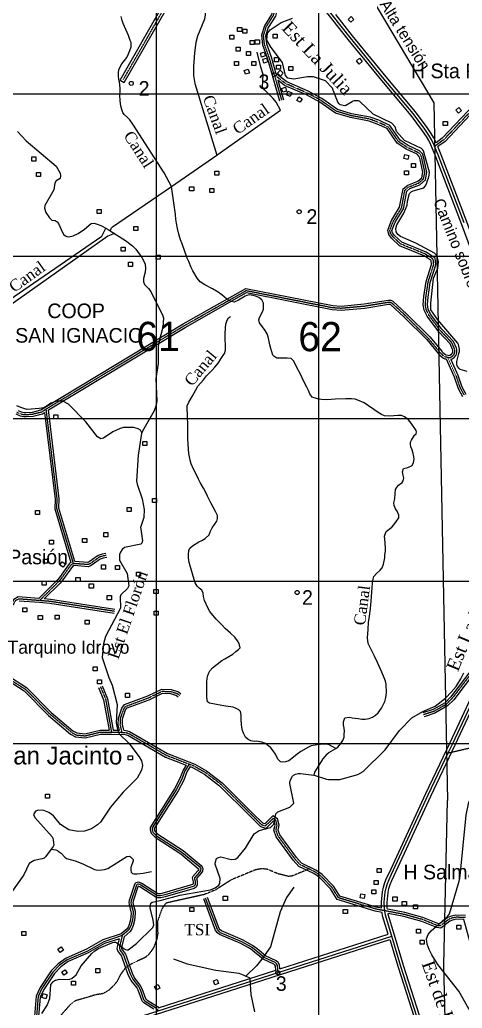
# Model space of a CAD drawing. Extents: x 638173 to 667318, y 9795622 to 9816401.
# Drawn here: x 660159 to 662882, y 9805370 to 9811456 of the extents above; entities that cross this region are included whole.
import ezdxf

# ---------------------------------------------------------------- set-up
doc = ezdxf.new("R2010")
doc.units = 0
doc.header["$MEASUREMENT"] = 0
doc.linetypes.add('DASHED', pattern=[0.75, 0.5, -0.25])
doc.linetypes.add('HIDDEN', pattern=[0.375, 0.25, -0.125])
for name, color, linetype in [('AEROPUERTO', 7, 'CONTINUOUS'), ('CAMINO1', 7, 'CONTINUOUS'), ('CAMINO4', 7, 'CONTINUOUS'), ('CAMINO5', 7, 'CONTINUOUS'), ('CAMINO6Y7', 7, 'CONTINUOUS'), ('CAUCECANALIZADO', 7, 'CONTINUOUS'), ('CUADRICULAUTM', 7, 'CONTINUOUS'), ('EDIFICACION', 7, 'CONTINUOUS'), ('LINEAENERGIAELEC', 7, 'CONTINUOUS'), ('NOMBREAREASSITIO', 7, 'CONTINUOUS'), ('NOMBRESPOBLADOS', 7, 'CONTINUOUS'), ('NOMBRESPROPIOS', 7, 'CONTINUOUS'), ('PARALELACAMINO', 7, 'CONTINUOUS'), ('PUNTOALTURA', 7, 'CONTINUOUS'), ('RIOINTERMITENTE', 7, 'CONTINUOUS'), ('RIOPERENNE', 7, 'CONTINUOUS'), ('TEXTOAZUL', 7, 'CONTINUOUS'), ('TEXTODESCRIPTIVO', 7, 'CONTINUOUS'), ('VALORCUADRICULAR', 7, 'CONTINUOUS')]:
    doc.layers.add(name, color=color, linetype=linetype)
doc.styles.add('cotas', font='SWITZN.TTF')
doc.styles.add('escuelas', font='SWZCONLN.TTF')
doc.styles.add('poblados', font='SWZCONDN.TTF')
doc.styles.add('rios', font='TIMESI_0.TTF')
doc.styles.add('sitios', font='SWZCONLN.TTF')
doc.styles.add('txt', font='TXT', dxfattribs={"height": 0.2})

# ---------------------------------------------------------------- blocks, each defined once
blk = doc.blocks.new('COTA')
at = {"layer": 'PUNTOALTURA', "color": 1, "linetype": 'Continuous'}
blk.add_circle((0, 0), 12.5, dxfattribs=at)
blk = doc.blocks.new('CASA')
at = {"layer": 'EDIFICACION', "color": 4, "linetype": 'Continuous'}
blk.add_lwpolyline([(-12.57, -13.81), (-12.57, 11.18), (12.43, 11.18), (12.43, -13.82), (-12.57, -13.81)], close=True, dxfattribs=at)

msp = doc.modelspace()

# ---------------------------------------------------------------- linework, layer by layer
at = {"layer": 'AEROPUERTO', "color": 5, "linetype": 'DASHED'}
msp.add_line((660796.89, 9811089), (661298.88, 9811965.42), dxfattribs=at)
at = {"layer": 'AEROPUERTO', "color": 5, "linetype": 'Continuous'}
msp.add_lwpolyline([(660777.16, 9811085.03), (660801.72, 9811069.26), (661317.77, 9811970.23), (661290.17, 9811987.24), (660776.42, 9811085.5)], dxfattribs=at)
at = {"layer": 'CAMINO1', "color": 1, "linetype": 'Continuous'}
for points in [[(662893.84, 9810206.55), (662736.91, 9810618.76), (662712.18, 9810676.78), (662704.92, 9810693.82), (662691.86, 9810720.52), (662676.35, 9810745.89), (662651.61, 9810782.82), (662580.87, 9810878.12), (662400.4, 9811092.67), (662192.86, 9811346.28), (662035.27, 9811545.9)], [(662448, 9805814.04), (662409.09, 9805941.95), (662405.29, 9805969.54), (662402.89, 9805986.95), (662401.82, 9806022.1), (662408.34, 9806084.46), (662414.06, 9806111.25), (662421.95, 9806137.44), (662432.13, 9806162.64), (662447.38, 9806194.53), (662673.34, 9806683.77), (662796.44, 9806941.92), (662823.54, 9806998.75), (663108.92, 9807610.06)], [(655513.73, 9803593.56), (655576.97, 9803614.3), (655696.67, 9803653.57), (655716.1, 9803659.94), (655923.62, 9803725.58), (656505.98, 9803909.79), (657441.61, 9804209.99), (658410.14, 9804522.48), (660094.68, 9805061.3), (660129.19, 9805072.34), (660195.09, 9805093.42), (661010.67, 9805354.29), (661748.74, 9805590.37), (662448, 9805814.04)], [(662715.25, 9804966.49), (662504.89, 9805627.03), (662448, 9805814.04)]]:
    msp.add_lwpolyline(points, dxfattribs=at)
at = {"layer": 'CAMINO4', "color": 2, "linetype": 'HIDDEN'}
for p, q in [((661724.83, 9811117.41), (661769.92, 9810959.89)), ((660723.04, 9807069.2), (660788.24, 9807068.37))]:
    msp.add_line(p, q, dxfattribs=at)
for points in [[(661724.83, 9811117.41), (661694.18, 9811224.51), (661665.1, 9811304.38), (661659.15, 9811359.02), (661675.97, 9811413.27), (661720.31, 9811482.84), (661732.95, 9811527.91), (661666.89, 9811808.64), (661439.62, 9811982.1), (661169.39, 9812132.19), (660950.43, 9812240.21), (660757.18, 9812374.83), (660464.2, 9812373.55), (660441.19, 9812377.89), (660419.66, 9812401.08), (660236.73, 9812688.6), (660219.33, 9812712.98), (660201.97, 9812727.54), (660178.97, 9812739.55), (660157.63, 9812748.71)], [(662792, 9809378.81), (662800.8, 9809376.41), (662805.86, 9809375.71), (662813, 9809379.46), (662824.19, 9809386.71), (662831.97, 9809395.45), (662833.98, 9809400.94), (662836.39, 9809409.97), (662836.66, 9809423.24), (662834.87, 9809429.67), (662818.32, 9809467.36), (662747.26, 9809542.79), (662676.72, 9809637.24), (662660.66, 9809671.06), (662655.24, 9809701.39), (662659.11, 9809749.82), (662672.5, 9809841.01), (662706.59, 9809947.91), (662703.71, 9809981.85), (662654.17, 9810013.82), (662502.47, 9810075.31), (662456.32, 9810119.4), (662441.24, 9810139.22), (662436.79, 9810160.12), (662458.1, 9810215.2), (662508.66, 9810296.95), (662529.43, 9810407.58), (662553.43, 9810427.02), (662615.42, 9810451.19), (662644.03, 9810476.7), (662652.31, 9810517.4), (662632.61, 9810607.6), (662626.52, 9810623.89), (662611.27, 9810638.11), (662542.69, 9810670.67), (662490.93, 9810704.94), (662427.83, 9810795.54), (662363.4, 9810825.73), (662312.05, 9810844.36), (662198.17, 9810865.47), (662108.13, 9810891.77), (662011.34, 9810960.16), (661928.35, 9811004.74), (661795.21, 9811062.61), (661724.83, 9811117.41)], [(663308.46, 9810947.62), (663255.04, 9811016.71), (663187.07, 9811088.47), (663165.94, 9811088.89), (663126.04, 9811075.16), (663044.43, 9811009.08), (662767.83, 9810716.92), (662712.18, 9810676.78)], [(660141.14, 9809039.18), (660164.2, 9809029.23), (660184.62, 9809024.68), (660196.75, 9809024.85), (660238.2, 9809028.46), (660294.13, 9809041.89), (660321.43, 9809059.99), (661170.71, 9809572.43), (661552.57, 9809788.85), (662083.79, 9809684.21), (662137.14, 9809680.84), (662280.12, 9809693.55), (662427.86, 9809717.37), (662439.45, 9809716.55), (662448.51, 9809712.61), (662532.6, 9809634.87)], [(662532.6, 9809634.87), (662672.72, 9809495.16), (662746.37, 9809406.25), (662754.03, 9809397.64), (662772.63, 9809383.14), (662778.05, 9809380.99), (662792, 9809378.81)], [(662792, 9809378.81), (662844.22, 9809262.54), (662867.81, 9809191.6), (662894.57, 9809143.77)], [(660691.32, 9808157.53), (660668.96, 9808153.45), (660647.45, 9808146.9), (660592.7, 9808106.88), (660580.23, 9808101.13), (660493.42, 9808107.29), (660491.5, 9808107.05), (660488.99, 9808106.05), (660477.47, 9808101.45), (660474.48, 9808099.77), (660472.83, 9808097.9), (660413.43, 9808014.92), (660397.25, 9807995.91), (660280.12, 9807879.47)], [(660280.12, 9807879.47), (660151.81, 9807889.47), (660130.77, 9807877.79), (660089.6, 9807801.37), (660055.92, 9807757.81), (660037.15, 9807744.2), (660020.78, 9807744.19), (659955.36, 9807772.79), (659939.74, 9807774.3), (659931.4, 9807763.76), (659866.63, 9807587.33), (659868.18, 9807573.5), (659914.62, 9807545.36), (659946.77, 9807497.76)], [(660742.22, 9807813.08), (660346.03, 9807874.34), (660280.12, 9807879.47)], [(659946.77, 9807497.76), (659972.42, 9807492.27), (660093.53, 9807396.86), (660193.02, 9807334), (660343.54, 9807181.67), (660478.06, 9807068.39), (660505.63, 9807052.4), (660560.34, 9807047.21), (660654.92, 9807070.07), (660723.04, 9807069.2)], [(662960.15, 9807460.48), (662820.17, 9807277.55), (662784.29, 9807240.74), (662709.14, 9807197.71), (662643.57, 9807176.69)], [(660655.12, 9807349.12), (660687.04, 9807271.6), (660723.04, 9807069.2)], [(660788.24, 9807068.37), (660777.47, 9807114.88), (660778.28, 9807153.42), (660799.03, 9807211.92), (660810.69, 9807228.8), (660950.95, 9807280.94), (661034.78, 9807321.19), (661089.09, 9807320.2), (661129.61, 9807306.74), (661141.27, 9807296.6)], [(660788.24, 9807068.37), (660808.7, 9807068.11), (660829.49, 9807061.6), (661061.65, 9806927.07), (661202.06, 9806872.87), (661231.25, 9806861.6), (661301.86, 9806821.92), (661396.83, 9806748.67), (661583.4, 9806562.3)], [(662902.21, 9805928), (662843.55, 9805929.8), (662819.69, 9805924.49), (662800.41, 9805917.5), (662746.7, 9805876.15), (662728.85, 9805878.65), (662636.63, 9805915.95), (662526.29, 9805946.39), (662405.29, 9805969.54), (662349.9, 9805980.14), (662120.55, 9806049.4), (662081.72, 9806112.19), (662011.65, 9806183.69), (661974.93, 9806209.59), (661939.98, 9806226.51), (661884.48, 9806253.37), (661851.43, 9806289.52), (661748.13, 9806430.67), (661736.02, 9806466.19), (661742.65, 9806496.11), (661735.03, 9806526.82), (661717.16, 9806537.84), (661669.52, 9806491.3), (661648.97, 9806497.73), (661583.4, 9806562.3)]]:
    msp.add_lwpolyline(points, dxfattribs=at)
at = {"layer": 'CAMINO5', "color": 7, "linetype": 'Continuous'}
for points in [[(660488.51, 9808107.64), (660386.25, 9808447.21), (660388.59, 9808505.3), (660321.43, 9809059.99)], [(661202.06, 9806872.87), (661174.99, 9806830.72), (661156.13, 9806779.62), (661121.78, 9806714.78), (660974.44, 9806479.58), (660974.03, 9806471.01), (660978.01, 9806454.09), (660999.71, 9806432.03), (661156.55, 9806331.02), (661266.01, 9806239.61), (661270.82, 9806234.53), (661272.91, 9806227.33), (661270.82, 9806218.02), (661265.24, 9806207.83), (661235.87, 9806175.16), (661234.37, 9806173.34), (661233.5, 9806171.29), (661234.14, 9806166.48), (661238.08, 9806151.05), (661238.82, 9806143.37), (661238.48, 9806132.7), (661234.6, 9806124.24), (661226.44, 9806119.28), (661050.88, 9806068.14), (661025.83, 9806061.63), (661005.85, 9806061.27), (660904.37, 9806127.03), (660896.89, 9806130.66), (660889.19, 9806132.89), (660884.62, 9806132.49), (660880.44, 9806130.5), (660876.85, 9806127.18), (660874.21, 9806121.55), (660844.14, 9806030.68), (660842.89, 9806020.77), (660843.47, 9806009.25), (660855.6, 9805964.49), (660856.41, 9805954.99), (660851.52, 9805911.83), (660843.83, 9805882.43), (660836.99, 9805863.71), (660828.88, 9805850.28), (660789.13, 9805816.42)], [(661748.74, 9805590.37), (661744.28, 9805632.56), (661739.55, 9805642.62), (661729.79, 9805651.36), (661663.66, 9805681.78), (661611.76, 9805725.14), (661585.1, 9805745.02), (661524.79, 9805778.94), (661394.08, 9805834.62), (661383.68, 9805843.14), (661374.9, 9805854.29), (661302.84, 9806046.62)], [(660789.13, 9805816.42), (660675.64, 9805778.88), (660574.5, 9805721.51), (660449.8, 9805667.52), (660402.73, 9805634.25), (660362.56, 9805591.46), (660295.36, 9805491.94), (660272.79, 9805441.51), (660259.1, 9805296.35), (660267.68, 9805239.43), (660266.82, 9805226.45), (660258.38, 9805211.53), (660195.23, 9805136), (660190.87, 9805124.72), (660189.41, 9805119.2), (660190.17, 9805103.36)], [(660789.13, 9805816.42), (660771.86, 9805746.62), (660771.49, 9805736.62), (660773.82, 9805729.74), (660797.77, 9805695.97), (660801.51, 9805687.07), (660822.46, 9805626.35), (660838.26, 9805580.57), (660854.43, 9805547.64), (660889.75, 9805503.33), (660898.87, 9805485.2), (660920.5, 9805424.07), (660923.52, 9805419.28), (660927.93, 9805415.03), (660935.73, 9805409.54), (660993.19, 9805373.24), (660997.04, 9805370.23), (661003.06, 9805363.8), (661010.67, 9805354.29)]]:
    msp.add_lwpolyline(points, dxfattribs=at)
at = {"layer": 'CAMINO6Y7', "color": 2, "linetype": 'HIDDEN'}
for points in [[(662796.44, 9806941.92), (662934.37, 9806973.92), (663017.07, 9807017.07), (663043.77, 9807022.12), (663067.91, 9807016.98), (663089.47, 9806999.11), (663126.19, 9806937.93), (663146.42, 9806894.6), (663175.44, 9806802.86), (663199.48, 9806755.7), (663277.88, 9806688.7)], [(661939.98, 9806226.51), (661832, 9806182.59), (661812.93, 9806181.35), (661749.42, 9806196.74), (661682.13, 9806224.88), (661650.37, 9806228.76), (661608.41, 9806221.19), (661460.85, 9806160.33), (661364.12, 9806098.11), (661292.89, 9806068.95), (661058.93, 9806017.16), (661034.71, 9805984.1), (661005.29, 9805902.66), (661007.67, 9805830.07), (661002.51, 9805795.7), (660982.05, 9805742.25), (660952.73, 9805700.28), (660929.81, 9805681.23), (660853.48, 9805646.98), (660822.46, 9805626.35), (660807.66, 9805616.5), (660779.61, 9805578.35), (660754.08, 9805528.74), (660708.22, 9805480.43), (660670.05, 9805458.85), (660626.82, 9805452.56), (660495.83, 9805413.32), (660470.37, 9805392.99), (660405.39, 9805319.26)]]:
    msp.add_lwpolyline(points, dxfattribs=at)
at = {"layer": 'CAUCECANALIZADO', "color": 132, "linetype": 'Continuous'}
for p, q in [((661092.38, 9810429.31), (661371.35, 9810623.18)), ((661459.69, 9809721.34), (661459.37, 9809721.52)), ((661459.69, 9809721.34), (661459.37, 9809721.52))]:
    msp.add_line(p, q, dxfattribs=at)
for points in [[(661288.36, 9811900.64), (661300.27, 9811486.05), (661295.11, 9811459.6), (661253.53, 9811354.54), (661241.8, 9811316.45), (661233.28, 9811252.26), (661228.6, 9811167.51), (661227.46, 9811113.7), (661236.39, 9811063.77), (661371.35, 9810623.18)], [(661092.38, 9810429.31), (661047.2, 9810514.48), (660853.93, 9810812.41), (660835.2, 9810839.19), (660822.6, 9810853.23), (660801.58, 9810872.43), (660793.42, 9810884.46), (660785.99, 9810904.09), (660781.16, 9810925.71), (660777.19, 9810957.64), (660775.14, 9810994.43), (660776, 9811015.1), (660776.19, 9811035.63), (660773.26, 9811074.14), (660768.23, 9811088.96), (660765.55, 9811109), (660766.48, 9811128.94), (660769.02, 9811146.88), (660776.24, 9811165.4), (660786.82, 9811184.24), (660802.67, 9811204.77), (660816.85, 9811224.11), (660828.66, 9811247.25), (660836.4, 9811266.81), (660844.42, 9811290.17), (660844.01, 9811316.83), (660838.61, 9811329.23), (660828.38, 9811359.62), (660795.29, 9811432.84), (660788.05, 9811452.12), (660781.95, 9811476.9)], [(661371.35, 9810623.18), (661373.04, 9810624.36), (661762.98, 9810900.14), (661736.52, 9810948.33), (661718.91, 9810971.67), (661667.96, 9811022.85), (661652.57, 9811041), (661656.87, 9811118.98), (661642.9, 9811163.99), (661620.04, 9811255.62)], [(660715.09, 9810156.28), (660721.75, 9810171.73), (660724.21, 9810175.08), (660729.59, 9810180.54), (661092.38, 9810429.31)], [(661459.37, 9809721.52), (661432, 9809736.7), (661401.43, 9809762.59), (661379.72, 9809779.11), (661344.35, 9809799.98), (661297.72, 9809823.07), (661269.66, 9809841.99), (661251.37, 9809865.35), (661223.61, 9809910.88), (661213.87, 9809931.48), (661199.28, 9809967.02), (661190, 9809988.36), (661158.02, 9810076.11), (661148.73, 9810100.76), (661137.63, 9810136.26), (661129, 9810171.63), (661122.66, 9810204.29), (661119.18, 9810227.45), (661117.48, 9810256.9), (661092.38, 9810429.31)], [(659910.13, 9809607.22), (660276.38, 9809855.92), (660662.79, 9810122.9), (660688.31, 9810172.46)], [(660742.31, 9810139.33), (660700.1, 9810123.2), (660069.32, 9809676.34), (659914.29, 9809551.9)], [(662486.71, 9809019.44), (662435.76, 9809015.39), (662402.74, 9809017.22), (662384.75, 9809024.64), (662364.75, 9809038.63), (662279.4, 9809096.75), (662240.54, 9809113.86), (662222.73, 9809118.93), (662201.11, 9809122.17), (662166.39, 9809121.86), (662099.8, 9809119.98), (662076.33, 9809117.1), (662049.51, 9809116.12), (662016.49, 9809117.6), (661991.19, 9809121.17), (661959.16, 9809131.88), (661943.1, 9809152.7), (661935.43, 9809172.27), (661925.36, 9809194.13), (661914.2, 9809216.44), (661897.63, 9809251.22), (661886.31, 9809272.81), (661864.21, 9809315.19), (661851.59, 9809340.81), (661843.95, 9809356.59), (661830.05, 9809369.4), (661805.28, 9809372.48), (661740.98, 9809372.48), (661722.16, 9809383.85), (661717.16, 9809391.8), (661709.47, 9809412.27), (661703.97, 9809431.83), (661698.84, 9809453.44), (661694.5, 9809474.89), (661687.47, 9809503.56), (661681.31, 9809522.62), (661670.12, 9809543.55), (661633.82, 9809590.57), (661629.54, 9809607.65), (661633.82, 9809623.73), (661651.26, 9809652.85), (661658.91, 9809673.49), (661659.75, 9809694.93), (661657.99, 9809711.33), (661647.75, 9809732.28), (661630.79, 9809745.44), (661610.04, 9809753.09), (661592.56, 9809757.46), (661572.74, 9809761.42), (661556.52, 9809757.46), (661546.69, 9809753.09), (661505.18, 9809730.15), (661478.96, 9809718.13), (661459.69, 9809721.34)], [(661207.56, 9808744.07), (661199.7, 9808785.25), (661194.47, 9808840.2), (661193.03, 9808877.06), (661194.04, 9808906.7), (661193.2, 9808946.05), (661191.36, 9809026.84), (661189.75, 9809057.62), (661189.2, 9809078.98), (661198.34, 9809100.61), (661219.56, 9809136.01), (661229.44, 9809154.17), (661239.46, 9809174.26), (661255.48, 9809199.97), (661289.61, 9809239.75), (661308.32, 9809263.77), (661327.63, 9809285.1), (661342.48, 9809299.22), (661358.83, 9809316.21), (661380.94, 9809344.34), (661396.96, 9809367.64), (661419.77, 9809401.87), (661424.42, 9809422.26), (661422.27, 9809519.36), (661424.26, 9809558.77), (661426.52, 9809580.73), (661434.47, 9809607.15), (661442.52, 9809621.12), (661455.4, 9809628.76)], [(662104.05, 9806968.37), (662117.43, 9806978.07), (662133.92, 9806999.51), (662147, 9807017.2), (662154.76, 9807038.21), (662155.43, 9807056.34), (662157.62, 9807076.43), (662155.98, 9807093.13), (662150.93, 9807113.84), (662151.65, 9807132.52), (662160.06, 9807156.97), (662186.2, 9807161.35), (662204.64, 9807158.1), (662242.06, 9807153.42), (662265.14, 9807149.55), (662284.09, 9807149.98), (662308.81, 9807153.56), (662329.31, 9807162.39), (662348.57, 9807173.12), (662364.35, 9807188.53), (662385.61, 9807216.95), (662396.32, 9807238.38), (662405.25, 9807258.26), (662411.07, 9807282.95), (662415.48, 9807311.4), (662414.25, 9807365.07), (662410.06, 9807382.79), (662402.42, 9807403.56), (662387.73, 9807438.08), (662377.21, 9807461.19), (662360.51, 9807499.33), (662342.92, 9807536.79), (662322.23, 9807578.33), (662303.77, 9807614.5), (662298.76, 9807649.36), (662300.6, 9807674.2), (662303.66, 9807701.12), (662305.08, 9807746.89), (662311.17, 9807780.74), (662317.81, 9807832.54), (662319.98, 9807853.65), (662321.48, 9807875.17), (662323.95, 9807903.88), (662327.34, 9807958.67), (662330, 9807986.78), (662332.97, 9808012.49), (662338.82, 9808027.73), (662355.13, 9808046.22), (662377.13, 9808065.99), (662389.12, 9808081.61), (662397.02, 9808104.42), (662406.72, 9808143.83), (662406.54, 9808162.24), (662409.63, 9808184.88), (662409.42, 9808199.2), (662407.78, 9808236.84), (662403.82, 9808275.88), (662407.5, 9808289.21), (662414.87, 9808304.69), (662424.09, 9808313.36), (662448.4, 9808332.39), (662461.35, 9808345.27), (662477.93, 9808367.68), (662491.05, 9808388.92), (662492.88, 9808406.24), (662481.12, 9808431.13), (662470.6, 9808443.77), (662462.17, 9808464.94), (662461.25, 9808481.42), (662466.87, 9808506.82), (662468.91, 9808538.89), (662471.71, 9808563.88), (662476.63, 9808574.94), (662490.03, 9808589.39), (662513.12, 9808606.11), (662518.77, 9808617.97), (662521.67, 9808634.9), (662519.18, 9808651.93), (662514.19, 9808672.47), (662520.76, 9808693.2), (662546.73, 9808699.87), (662573.03, 9808710.71), (662582.9, 9808729.17), (662586.5, 9808750.68), (662584.16, 9808766.52), (662579.56, 9808785.91), (662573.24, 9808807.14), (662565.75, 9808826.47), (662562.72, 9808843.37), (662564.02, 9808854.94), (662569.46, 9808867), (662575.66, 9808877.62), (662589.05, 9808897.72), (662597.59, 9808906.95), (662601.23, 9808917.92), (662598.07, 9808927.28), (662567.6, 9808972.23), (662550.81, 9808993.52), (662525.84, 9809011.25), (662508.34, 9809018.67), (662486.71, 9809019.44)], [(662104.05, 9806968.37), (662062.83, 9806991.63), (662050.58, 9806995.8), (662028.48, 9806996.32), (661988.25, 9806991.79), (661952.6, 9806984.54), (661935.63, 9806976.75), (661889.51, 9806950.78), (661866.42, 9806934.12), (661833.81, 9806907.07), (661815.07, 9806892.14), (661794.44, 9806886.07), (661776.89, 9806885.13), (661764.5, 9806887.25), (661754.59, 9806894.19), (661746.66, 9806904.06), (661733.7, 9806933.86), (661718.63, 9806953.62), (661704.38, 9806973.94), (661671.72, 9806999.38), (661648.31, 9807007.09), (661613.38, 9807013.15), (661600.5, 9807012.8), (661580.71, 9807015.18), (661563.49, 9807023.27), (661547.24, 9807038.97), (661535.32, 9807062.72), (661529.59, 9807079.38), (661526.15, 9807098.02), (661523.04, 9807118.41), (661522, 9807145.54), (661521.4, 9807174.35), (661517.39, 9807197.01), (661506.82, 9807206.98), (661483.38, 9807218.39), (661471.95, 9807222.73), (661427.21, 9807229.27), (661402.99, 9807234.02), (661358.48, 9807240.97), (661326.52, 9807247.25), (661314.05, 9807255.64), (661309.77, 9807285.09), (661309.13, 9807344.79), (661309.67, 9807376.34), (661311.2, 9807401.71), (661315.23, 9807417.82), (661321.81, 9807435.48), (661329.53, 9807447.94), (661345.28, 9807464.67), (661402.51, 9807509.85), (661420.78, 9807521.77), (661469.11, 9807550.68), (661488.4, 9807565.5), (661505.34, 9807577.51), (661515.07, 9807588.86), (661508.98, 9807615.69), (661499.08, 9807632.8), (661481.78, 9807655.22), (661455.03, 9807679.77), (661422.81, 9807707.2), (661403.79, 9807728.19), (661383.57, 9807748.98), (661366.82, 9807765.45), (661346.3, 9807789.24), (661328.19, 9807812.78), (661318.44, 9807830.86), (661296.72, 9807880.86), (661289.17, 9807905.79), (661286.98, 9807924.88), (661278.56, 9807943.17), (661262.5, 9807956.16), (661250.85, 9807968.06), (661238.73, 9807989.81), (661231.6, 9808009.51), (661206.5, 9808093.99), (661201.21, 9808114.99), (661197.04, 9808142.04), (661196.59, 9808164.18), (661198.82, 9808188.07), (661205.07, 9808201.58), (661221.65, 9808216.46), (661260.94, 9808240.53), (661279.8, 9808250.35), (661299.16, 9808261.69), (661323.85, 9808284.82), (661331.2, 9808302.99), (661343.54, 9808327.04), (661370.64, 9808368.35), (661375.74, 9808385.02), (661374.96, 9808403.42), (661363.72, 9808428.93), (661334.43, 9808480.62), (661314.5, 9808523.15), (661301.59, 9808548.31), (661288.6, 9808571.67), (661268.17, 9808606.96), (661257.97, 9808626.53), (661249.89, 9808645.96), (661228.92, 9808688.88), (661214.03, 9808721.77), (661207.56, 9808744.07)], [(661969.77, 9806804.78), (661975.21, 9806822.52), (661985.84, 9806838.6), (662005.94, 9806872.38), (662026.46, 9806904.45), (662049.99, 9806934.39), (662051.38, 9806936.76), (662060.25, 9806945.08), (662090.61, 9806960.48), (662104.05, 9806968.37)]]:
    msp.add_lwpolyline(points, dxfattribs=at)
at = {"layer": 'CUADRICULAUTM', "color": 2, "linetype": 'Continuous'}
for points in [[(661000, 9796926.19), (661000, 9797000), (661000, 9798000), (661000, 9799000), (661000, 9800000), (661000, 9801000), (661000, 9802000), (661000, 9803000), (661000, 9804000), (661000, 9805000), (661000, 9806000), (661000, 9807000), (661000, 9808000), (661000, 9809000), (661000, 9810000), (661000, 9811000), (661000, 9812000), (661000, 9813000), (661000, 9814000), (661000, 9815354.31)], [(662000, 9796925.42), (662000, 9797000), (662000, 9798000), (662000, 9799000), (662000, 9800000), (662000, 9801000), (662000, 9802000), (662000, 9803000), (662000, 9804000), (662000, 9805000), (662000, 9806000), (662000, 9807000), (662000, 9808000), (662000, 9809000), (662000, 9810000), (662000, 9811000), (662000, 9812000), (662000, 9813000), (662000, 9814000), (662000, 9815353.6)], [(655000, 9811000), (656000, 9811000), (657000, 9811000), (658000, 9811000), (659000, 9811000), (660000, 9811000), (661000, 9811000), (662000, 9811000), (663000, 9811000), (664000, 9811000), (665000, 9811000), (666616.19, 9811000)], [(655000, 9810000), (656000, 9810000), (657000, 9810000), (658000, 9810000), (659000, 9810000), (660000, 9810000), (661000, 9810000), (662000, 9810000), (663000, 9810000), (664000, 9810000), (665000, 9810000), (666615.38, 9810000)], [(655000, 9809000), (656000, 9809000), (657000, 9809000), (658000, 9809000), (659000, 9809000), (660000, 9809000), (661000, 9809000), (662000, 9809000), (663000, 9809000), (664000, 9809000), (665000, 9809000), (666614.58, 9809000)], [(655000, 9808000), (656000, 9808000), (657000, 9808000), (658000, 9808000), (659000, 9808000), (660000, 9808000), (661000, 9808000), (662000, 9808000), (663000, 9808000), (664000, 9808000), (665000, 9808000), (666613.77, 9808000)], [(655000, 9807000), (656000, 9807000), (657000, 9807000), (658000, 9807000), (659000, 9807000), (660000, 9807000), (661000, 9807000), (662000, 9807000), (663000, 9807000), (664000, 9807000), (665000, 9807000), (666613.77, 9807000)], [(655000, 9806000), (656000, 9806000), (657000, 9806000), (658000, 9806000), (659000, 9806000), (660000, 9806000), (661000, 9806000), (662000, 9806000), (663000, 9806000), (664000, 9806000), (665000, 9806000), (666612.16, 9806000)]]:
    msp.add_lwpolyline(points, dxfattribs=at)
at = {"layer": 'LINEAENERGIAELEC', "color": 120, "linetype": 'Continuous'}
for points in [[(661976.22, 9812176.47), (662707.47, 9810945.24), (662791.97, 9806649.46)], [(661743.9, 9801185.5), (662170.82, 9801923.55), (662509.27, 9802512.55), (662665.83, 9802820.4), (662594.83, 9803012.93), (662817.23, 9803627.13), (662768.65, 9805635.93), (662791.97, 9806649.46)]]:
    msp.add_lwpolyline(points, dxfattribs=at)
at = {"layer": 'PARALELACAMINO', "color": 7, "linetype": 'Continuous'}
for p, q in [((661747.4, 9811084), (661781.94, 9810963.33)), ((662523.76, 9809626.01), (662523.99, 9809625.8)), ((662523.76, 9809626.01), (662523.99, 9809625.8)), ((660733.54, 9807081.57), (660772.47, 9807081.07)), ((661011.61, 9805372.96), (661734.7, 9805604.25))]:
    msp.add_line(p, q, dxfattribs=at)
for points in [[(660138.57, 9812766.65), (660161.71, 9812760.56), (660184.34, 9812750.85), (660208.96, 9812737.99), (660228.58, 9812721.54), (660247.1, 9812695.59), (660429.6, 9812408.75), (660447.55, 9812389.41), (660465.34, 9812386.06), (660761.08, 9812387.35), (660956.8, 9812251), (661175.19, 9812143.27), (661446.48, 9811992.59), (661678.03, 9811815.86), (661745.86, 9811527.64), (661731.85, 9811477.68), (661687.41, 9811407.97), (661671.86, 9811357.8), (661677.36, 9811307.24), (661706.08, 9811228.37), (661735.73, 9811124.76)], [(660153.55, 9812736.86), (660173.6, 9812728.25), (660194.98, 9812717.09), (660210.08, 9812704.42), (660226.36, 9812681.61), (660409.72, 9812393.41), (660434.83, 9812366.37), (660463.06, 9812361.04), (660753.28, 9812362.31), (660944.06, 9812229.42), (661163.59, 9812121.11), (661432.76, 9811971.61), (661655.75, 9811801.42), (661720.04, 9811528.18), (661708.77, 9811488), (661664.53, 9811418.57), (661646.44, 9811360.24), (661652.84, 9811301.52), (661682.28, 9811220.65), (661712.81, 9811113.97), (661757.9, 9810956.45)], [(663000.95, 9809866.28), (662877.45, 9810200.4), (662720.68, 9810612.21), (662689, 9810686.54), (662676.5, 9810712.09), (662661.61, 9810736.45), (662637.31, 9810772.73), (662567.14, 9810867.26), (662386.93, 9811081.5), (662179.22, 9811335.32), (662003.96, 9811557.31)], [(662721.71, 9810699.07), (662720.84, 9810701.1), (662707.22, 9810728.95), (662691.09, 9810755.33), (662665.91, 9810792.91), (662594.6, 9810888.98), (662413.87, 9811103.84), (662206.5, 9811357.24), (662103.19, 9811488.12)], [(662811.99, 9809364.81), (662819.32, 9809368.66), (662832.4, 9809377.14), (662842.89, 9809388.92), (662845.91, 9809397.17), (662848.86, 9809408.21), (662849.19, 9809424.82), (662846.67, 9809433.88), (662828.9, 9809474.36), (662756.85, 9809550.84), (662687.48, 9809643.72), (662672.67, 9809674.91), (662667.83, 9809702), (662671.54, 9809748.41), (662684.72, 9809838.18), (662719.26, 9809946.49), (662715.65, 9809989.02), (662659.96, 9810024.96), (662509.38, 9810086), (662465.67, 9810127.76), (662452.88, 9810144.56), (662449.79, 9810159.08), (662469.34, 9810209.61), (662520.52, 9810292.36), (662540.87, 9810400.76), (662559.78, 9810416.08), (662622.06, 9810440.36), (662655.45, 9810470.14), (662665.08, 9810517.49), (662644.63, 9810611.14), (662637.2, 9810631.02), (662618.38, 9810648.57), (662548.85, 9810681.58), (662499.82, 9810714.04), (662436.17, 9810805.44), (662368.19, 9810837.29), (662315.34, 9810856.46), (662201.07, 9810877.65), (662113.64, 9810903.18), (662017.93, 9810970.81), (661933.81, 9811016), (661801.64, 9811073.44), (661735.73, 9811124.76)], [(662541.21, 9809643.94), (662681.97, 9809503.59), (662755.83, 9809414.42), (662756.01, 9809414.23), (662762.67, 9809406.74), (662778.83, 9809394.13), (662781.36, 9809393.12), (662794.62, 9809391.05), (662803.6, 9809388.64), (662806.68, 9809390.26), (662815.98, 9809396.28), (662821.05, 9809401.98), (662823.92, 9809411.73), (662824.13, 9809421.66), (662823.07, 9809425.46), (662807.74, 9809460.36), (662737.67, 9809534.74), (662665.96, 9809630.76), (662648.65, 9809667.21), (662642.65, 9809700.78), (662646.68, 9809751.23), (662660.28, 9809843.84), (662693.92, 9809949.33), (662691.77, 9809974.68), (662648.38, 9810002.68), (662495.56, 9810064.62), (662446.97, 9810111.04), (662429.6, 9810133.88), (662423.79, 9810161.16), (662446.86, 9810220.79), (662496.8, 9810301.54), (662517.99, 9810414.4), (662547.08, 9810437.96), (662608.78, 9810462.02), (662632.61, 9810483.26), (662639.54, 9810517.31), (662620.59, 9810604.06), (662615.84, 9810616.76), (662604.16, 9810627.65), (662536.53, 9810659.76), (662482.04, 9810695.84), (662419.49, 9810785.64), (662358.61, 9810814.17), (662308.76, 9810832.26), (662195.27, 9810853.29), (662102.62, 9810880.36), (662004.75, 9810949.51), (661922.89, 9810993.48), (661788.78, 9811051.78), (661747.4, 9811084)], [(663311.22, 9810964.49), (663264.55, 9811024.85), (663192.55, 9811100.86), (663163.97, 9811101.43), (663119.89, 9811086.26), (663035.92, 9811018.27), (662759.56, 9810726.37), (662721.71, 9810699.07)], [(663905, 9810353.46), (663710.02, 9810494.88), (663690.57, 9810502.57), (663625.27, 9810507.03), (663577.47, 9810519.46), (663549.46, 9810543.77), (663512.05, 9810592.89), (663466.88, 9810653.15), (663435.17, 9810711), (663394.94, 9810800.61), (663343.34, 9810882.07), (663298.57, 9810939.97), (663245.53, 9811008.57), (663181.59, 9811076.08), (663167.91, 9811076.35), (663132.19, 9811064.06), (663052.94, 9810999.89), (662776.1, 9810707.47), (662731.76, 9810675.49)], [(663396.07, 9808827.84), (663402.97, 9808869.24), (663404.4, 9808938.71), (663404.11, 9808968.1), (663402.23, 9808997.92), (663397.12, 9809033.55), (663387.44, 9809068.09), (663366.62, 9809125.26), (663215.25, 9809454.22), (663112.98, 9809682.76), (663033.59, 9809878.92), (662910.23, 9810212.7), (662753.14, 9810625.31), (662731.76, 9810675.49)], [(660148.76, 9809049.51), (660168.07, 9809041.17), (660185.91, 9809037.2), (660196.12, 9809037.34), (660236.19, 9809040.83), (660289.06, 9809053.53), (660314.71, 9809070.54), (661164.4, 9809583.22), (661550.44, 9809802.01), (662085.4, 9809696.63), (662136.98, 9809693.38), (662278.57, 9809705.96), (662427.3, 9809729.94), (662442.47, 9809728.87), (662455.44, 9809723.23), (662541.21, 9809643.94)], [(660689.08, 9808169.83), (660666.01, 9808165.62), (660641.78, 9808158.24), (660586.33, 9808117.71), (660577.91, 9808113.83), (660497.99, 9808119.51), (660398.82, 9808448.8), (660401.12, 9808505.8), (660334.81, 9809053.45), (661177.02, 9809561.64), (661554.7, 9809775.69), (662082.18, 9809671.79), (662137.3, 9809668.3), (662281.67, 9809681.14), (662428.42, 9809704.8), (662436.43, 9809704.23), (662441.58, 9809701.99), (662524.03, 9809625.76)], [(662524.03, 9809625.76), (662663.47, 9809486.73), (662736.91, 9809398.08)], [(662736.91, 9809398.08), (662745.39, 9809388.54), (662766.43, 9809372.15), (662774.74, 9809368.86), (662783.38, 9809367.51)], [(662783.38, 9809367.51), (662832.56, 9809258), (662856.32, 9809186.53), (662884.27, 9809136.58)], [(662811.99, 9809364.81), (662855.88, 9809267.08), (662879.3, 9809196.67), (662904.87, 9809150.96)], [(660133.52, 9809028.85), (660160.33, 9809017.29), (660183.33, 9809012.16), (660197.38, 9809012.36), (660240.21, 9809016.09), (660299.2, 9809030.25), (660311.46, 9809038.38), (660376.06, 9808504.8), (660373.68, 9808445.62), (660473.72, 9808113.41), (660466.51, 9808109.63), (660463.04, 9808105.69), (660403.57, 9808022.62), (660388.07, 9808004.41), (660275.38, 9807892.38)], [(660693.56, 9808145.23), (660671.91, 9808141.28), (660653.12, 9808135.56), (660599.07, 9808096.05), (660582.55, 9808088.43), (660494.27, 9808094.7), (660482.51, 9808089.94), (660423.29, 9808007.22), (660406.43, 9807987.41), (660308.25, 9807889.82)], [(660275.38, 9807892.38), (660149.03, 9807902.22), (660121.5, 9807886.94), (660079.08, 9807808.2), (660047.13, 9807766.88), (660033.09, 9807756.7), (660023.39, 9807756.69), (659958.54, 9807785.04), (659934.16, 9807787.4), (659920.36, 9807769.95), (659853.88, 9807588.87), (659856.44, 9807566), (659905.8, 9807536.09), (659933.37, 9807495.26)], [(660740.31, 9807800.73), (660344.59, 9807861.91), (660279.15, 9807867.01), (660154.59, 9807876.72)], [(660744.13, 9807825.43), (660347.47, 9807886.77), (660308.25, 9807889.82)], [(662385.41, 9805986.07), (662384.29, 9806022.75), (662391.03, 9806087.2), (662397.1, 9806115.61), (662405.42, 9806143.25), (662416.11, 9806169.7), (662431.54, 9806201.97), (662657.5, 9806691.21), (662807.71, 9807006.22), (663092.92, 9807617.17)], [(662421.63, 9805979.14), (662420.35, 9805988.41), (662419.35, 9806021.45), (662425.65, 9806081.72), (662431.02, 9806106.89), (662438.48, 9806131.63), (662448.15, 9806155.58), (662463.22, 9806187.09), (662689.18, 9806676.33), (662839.37, 9806991.28), (663124.92, 9807602.95), (663138.86, 9807635.97)], [(659956.19, 9807482.96), (659966.97, 9807480.65), (660086.3, 9807386.64), (660185.13, 9807324.2), (660335.05, 9807172.48), (660470.84, 9807058.13), (660501.73, 9807040.21), (660561.24, 9807034.57), (660656.33, 9807057.55), (660722.88, 9807056.7), (660806.71, 9807055.63), (660824.43, 9807050.09), (661056.23, 9806915.76), (661183.26, 9806866.73)], [(662949.93, 9807467.69), (662810.7, 9807285.74), (662776.56, 9807250.72), (662704.07, 9807209.21), (662639.75, 9807188.59)], [(662970.37, 9807453.27), (662829.64, 9807269.36), (662792.02, 9807230.76), (662714.21, 9807186.21), (662647.39, 9807164.79)], [(660100.76, 9807407.08), (660200.91, 9807343.8), (660352.03, 9807190.86), (660485.28, 9807078.65), (660509.53, 9807064.59), (660559.44, 9807059.85), (660653.51, 9807082.59), (660708.08, 9807081.89)], [(660666.68, 9807353.88), (660699.11, 9807275.11), (660733.54, 9807081.57)], [(660643.56, 9807344.36), (660674.97, 9807268.09), (660708.08, 9807081.89)], [(660772.47, 9807081.07), (660764.94, 9807113.58), (660765.83, 9807155.7), (660787.8, 9807217.66), (660802.64, 9807239.14), (660946.06, 9807292.46), (661032.04, 9807333.74), (661091.22, 9807332.66), (661135.92, 9807317.81), (661149.47, 9807306.03)], [(660798.21, 9807080.75), (660790, 9807116.18), (660790.73, 9807151.14), (660810.26, 9807206.18), (660818.74, 9807218.46), (660955.84, 9807269.42), (661037.52, 9807308.64), (661086.96, 9807307.74), (661123.3, 9807295.67), (661133.07, 9807287.17)], [(660798.21, 9807080.75), (660810.69, 9807080.59), (660834.55, 9807073.11), (661067.07, 9806938.38), (661236.59, 9806872.94), (661308.78, 9806832.37), (661405.1, 9806758.08), (661592.16, 9806571.2)], [(661183.26, 9806866.73), (661163.74, 9806836.33), (661144.69, 9806784.73), (661110.95, 9806721.03), (660962.11, 9806483.44), (660961.46, 9806469.86), (660966.64, 9806447.82), (660991.77, 9806422.27), (661149.13, 9806320.93), (661257.44, 9806230.48), (661259.66, 9806228.14), (661260.01, 9806226.93), (661259.01, 9806222.48), (661254.97, 9806215.11), (661223.57, 9806179.89), (661220.66, 9806173.03), (661221.85, 9806164.1), (661225.73, 9806148.89), (661226.3, 9806142.97), (661226.07, 9806135.62), (661224.83, 9806132.93), (661221.36, 9806130.82), (661047.56, 9806080.19), (661024.12, 9806074.1), (661009.44, 9806073.84), (660910.52, 9806137.94), (660901.39, 9806142.37), (660890.43, 9806145.55), (660881.28, 9806144.75), (660873.35, 9806140.97), (660866.57, 9806134.7), (660862.58, 9806126.18), (660831.89, 9806033.45), (660830.35, 9806021.24), (660831.05, 9806007.28), (660843.24, 9805962.31), (660843.85, 9805955.16), (660839.2, 9805914.13), (660831.89, 9805886.16), (660825.66, 9805869.14), (660819.23, 9805858.48), (660782.88, 9805827.52), (660670.54, 9805790.36), (660568.92, 9805732.71), (660443.64, 9805678.48), (660394.48, 9805643.73), (660352.76, 9805599.29), (660284.39, 9805498.04), (660260.54, 9805444.74), (660246.51, 9805296)], [(661207.06, 9806857.53), (661186.24, 9806825.11), (661167.57, 9806774.51), (661132.61, 9806708.53), (660986.77, 9806475.72), (660986.6, 9806472.16), (660989.38, 9806460.36), (661007.65, 9806441.79), (661163.97, 9806341.11), (661274.58, 9806248.74), (661281.98, 9806240.92), (661285.81, 9806227.73), (661282.63, 9806213.56), (661275.51, 9806200.55), (661246.56, 9806168.36), (661250.43, 9806153.21), (661251.34, 9806143.77), (661250.89, 9806129.78), (661244.37, 9806115.55), (661231.52, 9806107.74), (661054.2, 9806056.09), (661027.54, 9806049.16), (661002.26, 9806048.7), (660898.22, 9806116.12), (660892.39, 9806118.95), (660887.96, 9806120.23), (660887.53, 9806120.03), (660885.84, 9806116.92), (660856.39, 9806027.91), (660855.43, 9806020.3), (660855.89, 9806011.22), (660867.96, 9805966.67), (660868.97, 9805954.82), (660863.84, 9805909.53), (660855.77, 9805878.7), (660848.32, 9805858.28), (660838.53, 9805842.08), (660800.29, 9805809.5), (660784.3, 9805744.87), (660784.07, 9805738.45), (660785.07, 9805735.48), (660808.76, 9805702.08), (660813.19, 9805691.53), (660849.82, 9805585.38), (660865.05, 9805554.37), (660900.33, 9805510.11), (660910.39, 9805490.11), (660931.82, 9805429.56), (660933.29, 9805427.23), (660935.91, 9805424.7), (660942.67, 9805419.94), (661000.4, 9805383.47), (661005.5, 9805379.48), (661011.61, 9805372.96)], [(661207.06, 9806857.53), (661225.91, 9806850.26), (661294.94, 9806811.47), (661388.56, 9806739.26), (661574.57, 9806553.46)], [(662385.41, 9805986.07), (662352.89, 9805992.29), (662128.69, 9806060), (662091.62, 9806119.95), (662019.78, 9806193.25), (661981.3, 9806220.4), (661892.09, 9806263.58), (661861.12, 9806297.45), (661759.35, 9806436.51), (661748.98, 9806466.91), (661755.49, 9806496.27), (661745.93, 9806534.78), (661715.41, 9806553.61), (661666.13, 9806505.46), (661655.59, 9806508.76), (661592.16, 9806571.2)], [(662388.95, 9805959.95), (662346.91, 9805967.99), (662112.41, 9806038.8), (662071.82, 9806104.43), (662003.52, 9806174.13), (661968.56, 9806198.78), (661876.87, 9806243.16), (661841.74, 9806281.59), (661736.91, 9806424.83), (661723.06, 9806465.47), (661729.81, 9806495.95), (661724.13, 9806518.86), (661718.91, 9806522.07), (661672.91, 9806477.14), (661642.35, 9806486.7), (661574.57, 9806553.46)], [(661734.7, 9805604.25), (661732.07, 9805629.15), (661729.32, 9805635), (661722.85, 9805640.79), (661656.92, 9805671.12), (661604.01, 9805715.33), (661578.27, 9805734.52), (661519.26, 9805767.71), (661387.54, 9805823.82), (661374.7, 9805834.33), (661363.88, 9805848.08), (661291.13, 9806042.23)], [(661759.02, 9805612.03), (661756.49, 9805635.97), (661749.78, 9805650.24), (661736.73, 9805661.93), (661670.4, 9805692.44), (661619.51, 9805734.95), (661591.93, 9805755.52), (661530.32, 9805790.17), (661400.62, 9805845.42), (661392.66, 9805851.95), (661385.92, 9805860.5), (661314.55, 9806051.01)], [(661759.02, 9805612.03), (662426.24, 9805825.45), (662391.94, 9805938.19), (662388.95, 9805959.95)], [(662903.19, 9805940.47), (662842.37, 9805942.34), (662816.19, 9805936.52), (662794.32, 9805928.59), (662743.23, 9805889.26), (662732.11, 9805890.82), (662640.65, 9805927.81), (662529.13, 9805958.57), (662421.63, 9805979.14)], [(662697.93, 9804142.87), (662700.06, 9804161.24), (662727.66, 9804524.07), (662748.22, 9804830.54), (662747.6, 9804871.09), (662743.7, 9804909.45), (662735.91, 9804955.48), (662732.11, 9804971.21), (662521.6, 9805632.23), (662464.74, 9805819.13), (662426.24, 9805945.71), (662425.23, 9805953.01)], [(663095.71, 9804245.05), (663021.32, 9804924.55), (663000.98, 9805522.36), (662892.61, 9805915.79), (662844.73, 9805917.26), (662823.19, 9805912.46), (662806.5, 9805906.41), (662750.17, 9805863.04), (662725.59, 9805866.48), (662632.61, 9805904.09), (662523.45, 9805934.21), (662425.23, 9805953.01)], [(660211.76, 9805080.38), (662436.43, 9805791.96), (662488.18, 9805621.83), (662698.39, 9804961.77), (662701.61, 9804948.44), (662709, 9804904.75), (662712.62, 9804869.05), (662713.2, 9804831.44), (662692.74, 9804526.57), (662665.22, 9804164.58), (662660.29, 9804122.2), (662657.05, 9804105.15), (662647.03, 9804066.41), (662410.64, 9803401.27), (662402.03, 9803372.49), (662397.19, 9803347.25), (662394.87, 9803305.1), (662397.05, 9803286.88), (662409.78, 9803236.27), (662484.84, 9803058.84)], [(660984.14, 9805364.17), (660928.79, 9805399.14), (660919.95, 9805405.36), (660913.75, 9805411.33), (660909.18, 9805418.58), (660887.35, 9805480.29), (660879.17, 9805496.55), (660843.81, 9805540.91), (660826.7, 9805575.76), (660789.83, 9805682.61), (660786.78, 9805689.86), (660762.57, 9805724), (660758.91, 9805734.79), (660759.42, 9805748.37), (660771.56, 9805797.44), (660680.74, 9805767.4), (660580.08, 9805710.31), (660455.96, 9805656.56), (660410.98, 9805624.77), (660372.36, 9805583.63), (660306.33, 9805485.84), (660285.04, 9805438.28), (660271.69, 9805296.7)]]:
    msp.add_lwpolyline(points, dxfattribs=at)
at = {"layer": 'RIOINTERMITENTE', "color": 132, "linetype": 'Continuous'}
msp.add_line((660727.3, 9806619.17), (660716.62, 9806606.67), dxfattribs=at)
msp.add_line((660727.3, 9806619.17), (660716.62, 9806606.67), dxfattribs=at)
for points in [[(660144.86, 9810768.78), (660198.73, 9810710.6), (660383.01, 9810553.62), (660407.72, 9810512.41), (660409.4, 9810495.06), (660406.42, 9810479.58), (660382.53, 9810463.86), (660373.58, 9810449.81), (660367.95, 9810408.94), (660311.91, 9810311.47), (660311.07, 9810295.56), (660318.32, 9810268.93), (660342.17, 9810235.6), (660354.99, 9810222.41), (660377.14, 9810219.79), (660387.97, 9810212.65), (660396.78, 9810200.73), (660421.76, 9810145.32), (660430.83, 9810131.24), (660439.41, 9810125.21), (660448.38, 9810120.65), (660460.84, 9810119.18), (660486.3, 9810126.03), (660518.7, 9810140.29), (660556.59, 9810165.92), (660597.95, 9810202.49), (660615.65, 9810202.6), (660635.5, 9810196.57), (660657.79, 9810188.99), (660688.31, 9810172.46), (660702.46, 9810164.79), (660715.09, 9810156.28), (660810.17, 9810097.07), (660851.62, 9810064.3), (660872.32, 9810043.81), (660908.98, 9809993.08), (660921.62, 9809970.44), (660930.66, 9809950.48), (660933.49, 9809924.3), (660931.26, 9809901.09), (660921.06, 9809862.14), (660920.54, 9809842.8), (660926.2, 9809826.63), (660950.55, 9809801.6), (660964.63, 9809783.56), (661040.17, 9809632.78), (661042.31, 9809618.71), (661039.1, 9809563.43), (661013.87, 9809469.41), (661010.3, 9809443.57), (661009.84, 9809339.97), (660996.21, 9809246.18), (661002.26, 9809107.46), (660998.54, 9809083.36), (660985.96, 9809049.06), (660914.58, 9808921.99), (660909.37, 9808911.59)], [(660909.37, 9808911.59), (660901.67, 9808928.1), (660887.75, 9808936.95), (660861.19, 9808945.81), (660797.94, 9808945.81), (660775.88, 9808938.93), (660731.02, 9808918.35), (660673.96, 9808879.06), (660657.77, 9808876.05), (660636.58, 9808887.06), (660565.97, 9808979.47), (660459.57, 9809089.48), (660424.12, 9809107), (660386.82, 9809107.72), (660350.24, 9809094.71), (660327.55, 9809079.64), (660306.34, 9809066.97), (660277, 9809061.65), (660203.4, 9809055.86), (660183.07, 9809061.51), (660165.16, 9809068.38), (660140.3, 9809079.19)], [(660909.37, 9808911.59), (660907.82, 9808908.5), (660886.87, 9808775.52), (660876.87, 9808614.29), (660880.97, 9808596.08), (660912.73, 9808507.18), (660923.66, 9808439.95), (660922.19, 9808390.62), (660901.18, 9808329.75), (660904.04, 9808318.4), (660913.29, 9808248.01), (660910.76, 9808233.92), (660903.22, 9808227.61), (660802.83, 9808206.3), (660789.48, 9808195.22), (660778.13, 9808178.64), (660772.09, 9808163.29), (660772.54, 9808127.54), (660819.06, 9808046.26), (660828.92, 9807970.17), (660821.17, 9807953.92), (660780.82, 9807915.08), (660775.87, 9807902.69), (660778.13, 9807832.8), (660687.02, 9807657.49), (660674.85, 9807613.15), (660665.47, 9807528.31), (660706.1, 9807406.99), (660727.67, 9807358.6), (660757.71, 9807239.75), (660752.9, 9807126.06), (660759.27, 9807085.4), (660771.02, 9807058.75), (660830.72, 9807002.28), (660893.69, 9806917.34), (660908.1, 9806892.75), (660914.39, 9806864.91), (660906.96, 9806834.52), (660881.8, 9806786.88), (660794.88, 9806700.33), (660727.3, 9806619.17)], [(662940.43, 9805333.56), (662860.64, 9805474.52), (662732.6, 9805639.65), (662711.42, 9805671.74), (662695.7, 9805698.69), (662678.85, 9805731.25), (662666.5, 9805763.81), (662663.13, 9805796.38), (662671.59, 9805823.24), (662691.2, 9805846.91), (662792.26, 9805934.49), (662804.1, 9805951.17), (662862.71, 9806152.75), (662868.62, 9806184.9), (662905.97, 9806557.36), (662922.57, 9806637.68), (662931.16, 9806652.2), (662941.66, 9806665.22), (662953.18, 9806674.75), (662967.72, 9806684.38)], [(660716.62, 9806606.67), (660654.82, 9806516.02), (660636.18, 9806498.08), (660600.19, 9806473.49), (660556.4, 9806459.01), (660515.55, 9806457.39), (660461.07, 9806467.09), (660409.05, 9806501.56), (660366.58, 9806553.67), (660337.49, 9806575.16), (660305.76, 9806586.11), (660274.29, 9806588.28), (660254.41, 9806582.79), (660243.78, 9806561.71), (660250.44, 9806543.06), (660357.08, 9806425.85), (660362.1, 9806417.67), (660365.09, 9806404.69), (660367.08, 9806390.35), (660367.28, 9806373.4), (660364.51, 9806365.35), (660351.11, 9806348.06)], [(660351.11, 9806348.06), (660316.63, 9806301.01), (660309.45, 9806294.32), (660296.49, 9806289.25), (660247.21, 9806279.98), (660215.92, 9806261.48), (660183.18, 9806191.78), (660103.58, 9806079), (660020.62, 9806058.23), (660013.6, 9806043.23)], [(660351.11, 9806348.06), (660381.44, 9806344.29), (660390.42, 9806340.7), (660395.91, 9806337), (660413.35, 9806323.95), (660435.48, 9806299.04), (660447.25, 9806292.24), (660499.84, 9806277.6), (660547.11, 9806259.32), (660618.42, 9806224.54), (660639.14, 9806220.31), (660662.78, 9806221.15), (660680.93, 9806224.33), (660700.26, 9806229.3), (660818.54, 9806303.03), (660834.44, 9806305.96), (660840.6, 9806302.72), (660849.33, 9806294.27), (660855.6, 9806285.64), (660856.1, 9806277.95), (660841.67, 9806236.39), (660842.09, 9806220.12), (660844.89, 9806207.24), (660853.46, 9806199.2), (660860.96, 9806196.19), (660881.32, 9806196.19), (660918.83, 9806202.22), (660969.73, 9806212.28)], [(661844.61, 9806114.73), (661801.47, 9806050.8), (661762.38, 9805963.44), (661701.26, 9805747.88), (661649.56, 9805672.18), (661614.99, 9805630.32), (661549.87, 9805567.83)], [(661104.03, 9805673.82), (661188.77, 9805642.82), (661366.42, 9805603.3), (661506.69, 9805584.57), (661518.05, 9805581.32), (661533.61, 9805575.69), (661549.87, 9805567.83)], [(661549.87, 9805567.83), (661570.05, 9805558.08), (661573.17, 9805553.97), (661574.94, 9805547.19), (661577.7, 9805515.72), (661581.31, 9805454.29), (661603.9, 9805347.45)]]:
    msp.add_lwpolyline(points, dxfattribs=at)
at = {"layer": 'RIOPERENNE', "color": 5, "linetype": 'Continuous'}
for points in [[(662912.69, 9809290.93), (662869.37, 9809303.37), (662863.16, 9809307.72), (662852.93, 9809321.15), (662850.3, 9809326.71), (662849.09, 9809335.86), (662849.73, 9809350.9), (662850.94, 9809359.28), (662861.77, 9809400.33), (662865.07, 9809412.85), (662866.04, 9809419.99), (662865.4, 9809428.62), (662861.88, 9809445.25), (662858.68, 9809457.41), (662855.05, 9809464.8), (662732.36, 9809608.3), (662688.67, 9809670.59), (662687.91, 9809709.97), (662705.06, 9809864), (662731.86, 9809926.58), (662735.39, 9809965.28), (662727.27, 9810000.24), (662710.62, 9810018.22), (662596.49, 9810080.46), (662503.06, 9810120.47), (662485.1, 9810134.74), (662476.14, 9810151.22), (662473.2, 9810171.67), (662480.22, 9810193.26), (662523.37, 9810264.84), (662542.75, 9810314.3), (662545.7, 9810339.18), (662558.08, 9810385.61), (662566.94, 9810395.83), (662579.43, 9810403.24), (662644.97, 9810421.95), (662653.7, 9810431.38), (662661.75, 9810445.61), (662669.34, 9810465.52), (662674.2, 9810479.84), (662679.3, 9810500.12), (662680.1, 9810518.54), (662643.94, 9810648.75), (662638.53, 9810657.04), (662630.67, 9810662.95), (662527.66, 9810713.6), (662478.43, 9810767.32), (662468.48, 9810796.3), (662449.62, 9810820.07), (662333.33, 9810874.34), (662252.51, 9810953.03), (662243.27, 9810956.69), (662231.55, 9810957.31), (662217.67, 9810956.07), (662209.34, 9810953.91), (662204.68, 9810951.49), (662165.19, 9810927.16), (662159.37, 9810926.46), (662131.62, 9810933.25), (662124.83, 9810937.88), (662117.12, 9810948.67), (662113.85, 9810954.86), (662087.7, 9811023.07), (662083.19, 9811034.82), (662080.42, 9811039.96), (662040.69, 9811080.19), (661965.68, 9811104.3), (661928.9, 9811104.61), (661845.37, 9811090.72), (661808.11, 9811095.95), (661793.52, 9811113.01), (661775.27, 9811192.53), (661705.57, 9811284.6), (661680.41, 9811329.41), (661683.51, 9811373), (661700.67, 9811393.97), (661767.12, 9811439.07), (661836.94, 9811465.39)], [(660380.3, 9805541.51), (660402.22, 9805548.68), (660463.04, 9805545.98), (660481.63, 9805553.99), (660505.8, 9805574.85), (660536.02, 9805630.32), (660601.61, 9805707.34), (660621.1, 9805723.06), (660644.1, 9805737.15), (660715.29, 9805768.62), (660731.03, 9805774.1), (660740.45, 9805776.85), (660748.86, 9805775.97), (660755.76, 9805772.53), (660800.47, 9805736.23), (660809.15, 9805732.09), (660818.57, 9805729.34), (660825.76, 9805730.19), (660877.88, 9805767.88), (660977.68, 9805866.95), (660982.9, 9805882.52), (660980.54, 9805912.86), (660961.51, 9805987.4), (660964.55, 9806015.78), (660974.55, 9806022.32), (661022.77, 9806033.38), (661143.2, 9806065.11), (661331.81, 9806098.96), (661361.39, 9806110.76), (661383, 9806127.07), (661390.34, 9806137.14), (661391.74, 9806167.86), (661361.9, 9806256.16), (661362.46, 9806271.57), (661370.52, 9806290.57), (661381.75, 9806296.69), (661395.87, 9806301.39), (661459.46, 9806285.99), (661485.07, 9806288.33), (661500.87, 9806296.78), (661548.13, 9806354.68), (661602.02, 9806443.73), (661631.59, 9806463.54), (661701.37, 9806481.57), (661722.54, 9806502.7), (661735.64, 9806565.6), (661747.43, 9806578.84), (661820.14, 9806608.31), (661845.52, 9806633.24), (661820.88, 9806753.55), (661821.18, 9806763.29), (661826.93, 9806779.21), (661837.55, 9806798.22), (661843.67, 9806804.51), (661855.06, 9806810.39), (661872.52, 9806814.84), (661887.24, 9806815.16), (661968.06, 9806805.28), (661969.77, 9806804.78), (662047.04, 9806779.92), (662059.94, 9806778.31), (662129.2, 9806778.8), (662239.88, 9806808.48), (662271.34, 9806827.97), (662408.75, 9806960.16), (662496.41, 9807080.13), (662572.24, 9807157.34), (662639.79, 9807196.32), (662714.84, 9807228.82), (662782.1, 9807279.92), (662814.38, 9807315.05), (662845.45, 9807350.56), (662873.35, 9807397.48), (662891.84, 9807434.71)], [(660380.3, 9805541.51), (660361.7, 9805532.23), (660347.69, 9805514.75), (660342.33, 9805427.63), (660327.93, 9805390.3), (660291.98, 9805336.88)]]:
    msp.add_lwpolyline(points, dxfattribs=at)

# ---------------------------------------------------------------- block references
at = {"layer": 'EDIFICACION', "color": 4, "linetype": 'Continuous'}
for p, xscale, yscale, rotation in [((662196.81, 9811458.89), 0.9999972929619966, 0.9999972929619966, 44.28401690940319), ((661654.86, 9811242.87), 0.9999986226673001, 0.9999986226673001, 17.13839067752959), ((661669.27, 9811206.1), 1.000002575419273, 1.000002575419273, 16.39932713871085), ((662248.03, 9811202.12), 0.9999974178736836, 0.9999974178736836, 38.44600922919067), ((661555.7, 9811137.36), 1.000001146709666, 1.000001146709666, 17.24447324916691), ((661761.3, 9811128.31), 0.9999983810733472, 0.9999983810733472, 46.04013822523149), ((661785.69, 9811026.33), 0.9999987430359928, 0.9999987430359928, 15.96295052912943), ((661816.69, 9811001.72), 0.9999993627144368, 0.9999993627144368, 336.7997629260421), ((661881.42, 9810965.85), 0.9999984549295671, 0.9999984549295671, 330.8772150850945), ((662859.19, 9810900.01), 0.9999990925301286, 0.9999990925301286, 40.87100769000105), ((662537.85, 9810612.59), 0.9999992308640699, 0.9999992308640699, 345.9571561427878), ((660423.79, 9808102.92), 1.000000128510911, 1.000000128510911, 326.2954288060624), ((662268.62, 9806060.68), 0.9999980920235563, 0.9999980920235563, 347.5701929669763), ((660408.79, 9805731.35), 1.00000074534788, 1.00000074534788, 34.51628672716886), ((660433.21, 9805590.9), 0.9999986452296548, 0.9999986452296548, 32.62857354061992), ((661365.99, 9805531.08), 0.9999989734083161, 0.9999989734083161, 18.15500424516864), ((661003.89, 9805500.15), 1.000000431470469, 1.000000431470469, 27.90512174009075), ((660311.25, 9805445.41), 0.9999996806037458, 0.9999996806037458, 340.698948987046)]:
    msp.add_blockref('CASA', p, dxfattribs=dict(at, xscale=xscale, yscale=yscale, rotation=rotation))
for p in [(661512.11, 9811396.82), (661544.5, 9811387.44), (661730.84, 9811356.61), (661463.78, 9811350.14), (661588.64, 9811316.87), (661621.03, 9811320.28), (661502.46, 9811276.16), (661567.26, 9811248.79), (661492.64, 9811188.56), (661599.45, 9811187.96), (661738.37, 9811211.83), (661752.01, 9811164.95), (661827.47, 9811156.54), (662778.07, 9810819.1), (660245.02, 9810600.02), (660273.52, 9810504.86), (661372.37, 9810513.31), (662538.62, 9810515.4), (662582.72, 9810560.5), (661216.71, 9810416.55), (661341.25, 9810405.64), (660647.64, 9810276.13), (660873.82, 9810172.12), (660795.05, 9810045.26), (661011.02, 9809994.86), (660839.56, 9809951.33), (660381.13, 9809012.58), (660929.28, 9808847.8), (660987.54, 9808497.16), (660832.41, 9808442.07), (660267.91, 9808423.46), (660688.5, 9808286.93), (660353.67, 9808240.37), (660558.06, 9808250.56), (660317.49, 9808124.23), (660674.14, 9808087.74), (660760.95, 9808084.92), (660517.02, 9808011.11), (660889.71, 9808042.96), (660308.56, 9807987.49), (660599.26, 9807970.73), (660710.14, 9807898.91), (660997.34, 9807937.51), (660190.14, 9807823.9), (660285.3, 9807777.41), (660389.3, 9807778.51), (660997.61, 9807803.97), (660573.89, 9807748.8), (660623.57, 9807460.28), (660649.66, 9807380.62), (660822.37, 9807297.65), (660839.06, 9806912.69), (660328.54, 9806677.13), (662371.39, 9806219.74), (662353.11, 9806145.71), (662337.32, 9806088.24), (661423.85, 9806047.73), (662468.53, 9806043.51), (662525.98, 9806015.25), (661218.08, 9805979.12), (662162.7, 9805965.74), (662595.35, 9805995.75), (660183.17, 9805831.41), (662613.06, 9805846.07), (662861.76, 9805870.48), (662635.38, 9805777.21), (660639.85, 9805602.23), (660489.86, 9805525.69)]:
    msp.add_blockref('CASA', p, dxfattribs=at)
at = {"layer": 'PUNTOALTURA', "color": 1, "linetype": 'Continuous'}
for p in [(661725.39, 9811117.42), (660845.09, 9811064.4), (661878.38, 9810273.75), (661865.96, 9807929.39), (661747.27, 9805588.96)]:
    msp.add_blockref('COTA', p, dxfattribs=at)

# ---------------------------------------------------------------- texts
at = {"layer": 'NOMBREAREASSITIO', "color": 2, "linetype": 'Continuous', "style": 'sitios'}
for s, p in [('COOP', (660328.17, 9809618.78)), ('SAN IGNACIO', (660130.17, 9809467.82))]:
    msp.add_text(s, height=90, dxfattribs=at).set_placement(p)
at = {"layer": 'NOMBRESPOBLADOS', "color": 7, "linetype": 'Continuous', "style": 'poblados'}
msp.add_text('San Jacinto', height=110, dxfattribs=at).set_placement((660020.91, 9806870.68))
at = {"layer": 'NOMBRESPROPIOS', "color": 6, "linetype": 'Continuous', "style": 'escuelas'}
for s, height, p in [('H Sta Rita', 90, (662566.4, 9811096.01)), ('H La Pasi%%243n', 90, (659800.02, 9808103.04)), ('Tarquino Idrovo', 80, (660084.04, 9807552.56)), ('H Salma Leonor', 90, (662520.28, 9806163.22))]:
    msp.add_text(s, height=height, dxfattribs=at).set_placement(p)
at = {"layer": 'PUNTOALTURA', "color": 7, "linetype": 'Continuous', "style": 'cotas'}
for s, p in [('2', (660890.2, 9810988.27)), ('3', (661628.08, 9811029.32)), ('2', (661923.5, 9810199.41)), ('2', (661896.01, 9807853.81)), ('3', (661734.94, 9805476.41))]:
    msp.add_text(s, height=90, dxfattribs=at).set_placement(p)
at = {"layer": 'TEXTOAZUL', "color": 5, "linetype": 'Continuous', "style": 'rios'}
for s, height, rotation, p in [('Est La Julia', 80, 313.313778, (661766.42, 9811400.34)), ('Est El Flor%%243n', 70, 71.0084, (660765, 9807513.59)), ('Est La Julia', 80, 67.752403, (662855.37, 9807437.95)), ('Est de La Virgen', 80, 289.587247, (662631.17, 9805644.37))]:
    msp.add_text(s, height=height, rotation=rotation, dxfattribs=at).set_placement(p)
at = {"layer": 'TEXTOAZUL', "color": 4, "linetype": 'Continuous', "style": 'rios'}
for s, rotation, p in [('Canal', 290.091075, (661283.66, 9810976.32)), ('Canal', 35.060761, (661500.08, 9810746.36)), ('Canal', 303.040892, (660794.54, 9810742.51)), ('Canal', 35.870822, (660124.17, 9809773.58)), ('Canal', 50.132967, (661218.61, 9809194.35)), ('Canal', 82.594308, (662283.61, 9807723.96)), ('TSI', 359.972056, (661171.71, 9805818.86))]:
    msp.add_text(s, height=70, rotation=rotation, dxfattribs=at).set_placement(p)
at = {"layer": 'TEXTODESCRIPTIVO', "color": 7, "linetype": 'Continuous', "style": 'txt'}
for s, rotation, p in [('Alta tensi%%243n', 302.181889, (662371.04, 9811551.3)), ('Camino sobre terrapl%%233n', 292.018686, (662702.41, 9810338.16))]:
    msp.add_text(s, height=70, rotation=rotation, dxfattribs=at).set_placement(p)
at = {"layer": 'VALORCUADRICULAR', "color": 6, "linetype": 'Continuous', "style": 'poblados'}
for s, p in [('61', (660876.28, 9809416.37)), ('62', (661873.13, 9809414.98))]:
    msp.add_text(s, height=180, dxfattribs=at).set_placement(p)

doc.saveas('drawing.dxf')
